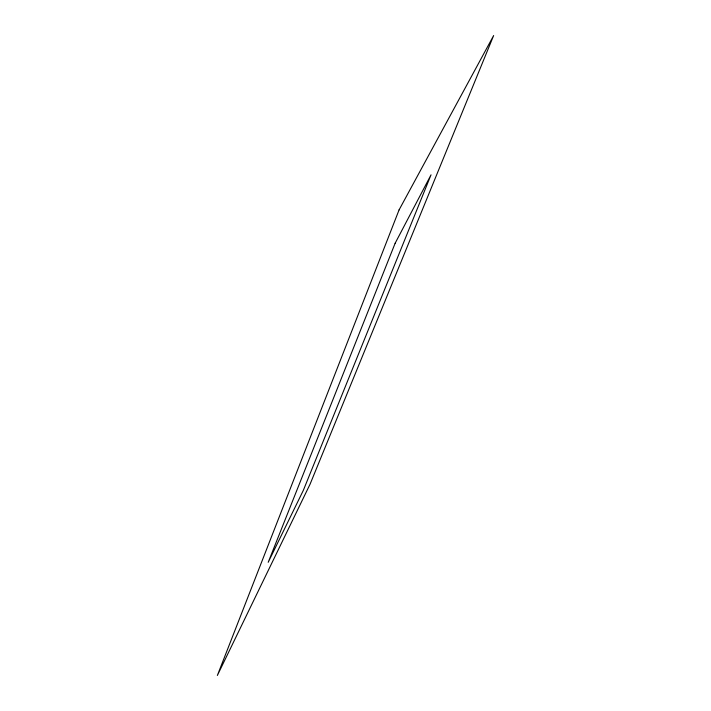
<?xml version="1.0" encoding="UTF-8"?>
<svg xmlns="http://www.w3.org/2000/svg" width="711" height="711" viewBox="0 0 711 711"><rect width="100%" height="100%" fill="white"/><g stroke="black" fill="none" stroke-linecap="round" stroke-linejoin="round"><path stroke-width="1.07" d="M399.075 209.905L217.362 675.45L310.058 484.218L493.638 35.55L399.075 209.905M395.147 243.242L268.198 562.303L303.348 490.323L431.035 174.826L395.147 243.242"/></g></svg>
